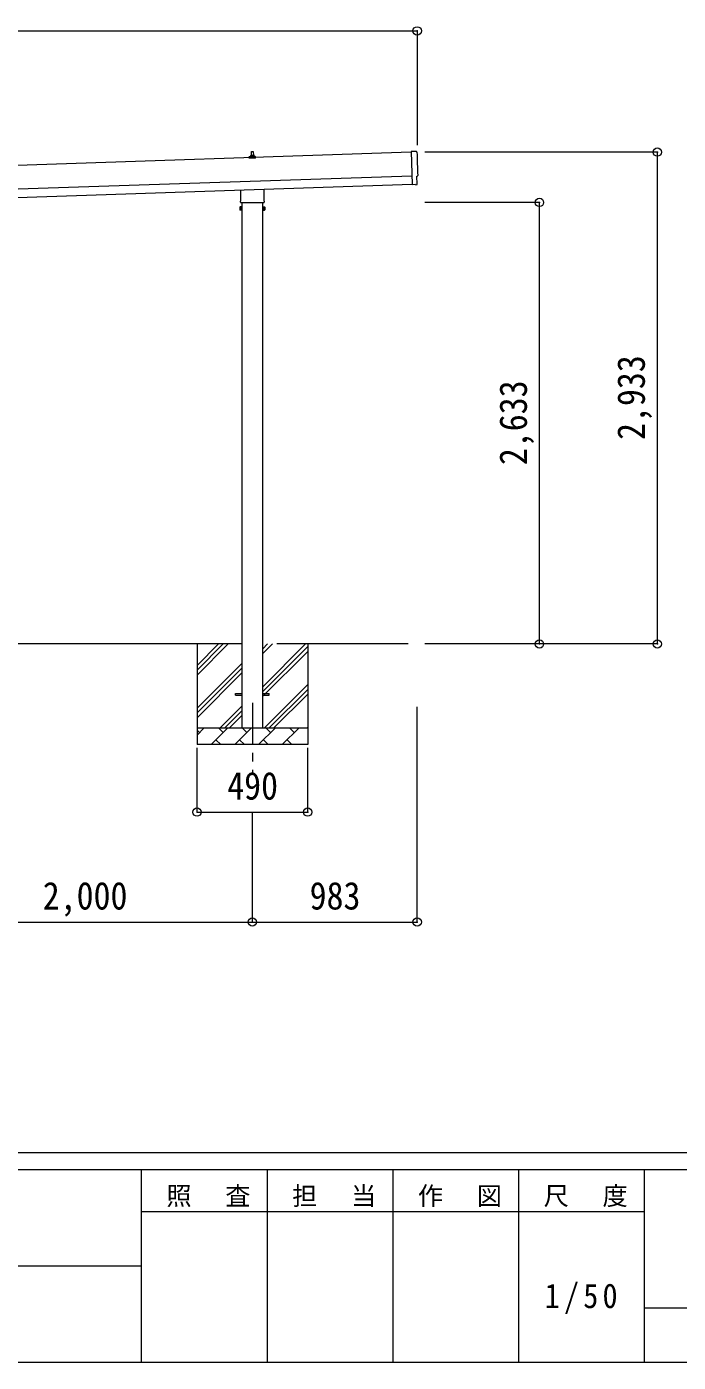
# Model space of a CAD drawing. Units: millimetres at full size, sheet at 1:50. Extents: x -14053 to 14053, y -9700 to 9700.
# Drawn here: x 3819 to 7705, y -9700 to -1736 of the extents above; entities that cross this region are included whole.
import ezdxf
from ezdxf.enums import TextEntityAlignment as Align

# ---------------------------------------------------------------- set-up
doc = ezdxf.new("R2010")
doc.units = ezdxf.units.MM
doc.header["$LTSCALE"] = 50
doc.header["$PDMODE"] = 32
doc.header["$PDSIZE"] = 50
doc.linetypes.add('CHAIN1', pattern=[8, 5, -1, 1, -1])
for name, color, linetype, lineweight in [('0-0_0', 7, 'Continuous', 9), ('0-4_OTH_LINE', 7, 'CHAIN1', 9), ('0-6_PARTS1', 6, 'Continuous', 9), ('0-8_TABLE1', 7, 'Continuous', 9), ('F-0', 7, 'Continuous', 9)]:
    doc.layers.add(name, color=color, linetype=linetype, lineweight=lineweight)
doc.styles.add('ＭＳ ゴシック', font='')
doc.styles.get('ＭＳ ゴシック').set_extended_font_data('MS Gothic')

msp = doc.modelspace()

# ---------------------------------------------------------------- linework, layer by layer
at = {"layer": '0-0_0'}
for p, q in [((5102.05, -5416.95), (3227.05, -5416.95)), ((4834.55, -5416.95), (4834.55, -6016.95)), ((4834.55, -5602), (5019.6, -5416.95)), ((4834.55, -5573.72), (4991.32, -5416.95)), ((4834.55, -5545.43), (4963.03, -5416.95)), ((5227.05, -5672.05), (5482.15, -5416.95)), ((5227.05, -5474.06), (5284.16, -5416.95)), ((5227.05, -5445.77), (5255.88, -5416.95)), ((5227.05, -5700.33), (5494.55, -5432.83)), ((5227.05, -5728.62), (5494.55, -5461.12)), ((6093.64, -5416.95), (5311.05, -5416.95)), ((5494.55, -5416.95), (5494.55, -6016.95)), ((4834.55, -5799.99), (5102.05, -5532.49)), ((4834.55, -5828.27), (5102.05, -5560.77)), ((4834.55, -5856.56), (5102.05, -5589.06)), ((5236.71, -5916.95), (5494.55, -5659.11)), ((5264.99, -5916.95), (5494.55, -5687.39)), ((5293.28, -5916.95), (5494.55, -5715.68)), ((4972.15, -5916.95), (5102.05, -5787.05)), ((5000.44, -5916.95), (5102.05, -5815.33)), ((5028.72, -5916.95), (5102.05, -5843.62)), ((4834.55, -5916.95), (5494.55, -5916.95)), ((4834.55, -5959.84), (4877.45, -5916.95)), ((4848.89, -5945.5), (4834.55, -5931.16)), ((4918.87, -6016.95), (5018.87, -5916.95)), ((4990.31, -5945.5), (4961.76, -5916.95)), ((5060.29, -6016.95), (5160.29, -5916.95)), ((5131.74, -5945.5), (5103.18, -5916.95)), ((5201.71, -6016.95), (5301.71, -5916.95)), ((5273.16, -5945.5), (5244.6, -5916.95)), ((5343.13, -6016.95), (5443.13, -5916.95)), ((5414.58, -5945.5), (5386.02, -5916.95)), ((5491.27, -5916.95), (5494.55, -5913.67)), ((5494.55, -6016.95), (4834.55, -6016.95)), ((4947.42, -5988.4), (4975.97, -6016.95)), ((5088.84, -5988.4), (5117.4, -6016.95)), ((5230.26, -5988.4), (5258.82, -6016.95)), ((5371.68, -5988.4), (5400.24, -6016.95))]:
    msp.add_line(p, q, dxfattribs=at)
at = {"layer": '0-4_OTH_LINE'}
msp.add_line((5164.55, -5766.95), (5164.55, -6184.45), dxfattribs=at)
at = {"layer": '0-6_PARTS1'}
for p, q in [((187.55, -1761.29), (6147.55, -1761.29)), ((6147.55, -1761.29), (6147.55, -2442.24)), ((7579.91, -2483.94), (6193.33, -2483.94)), ((7579.91, -5416.95), (7579.91, -2483.94)), ((6876.77, -2783.92), (6193.33, -2783.92)), ((6876.77, -5416.95), (6876.77, -2783.92)), ((6876.77, -5416.95), (6193.33, -5416.95)), ((7579.91, -5416.95), (6193.33, -5416.95)), ((6147.55, -7074.78), (6147.55, -5791.19)), ((4834.55, -6419.25), (4834.55, -6035.68)), ((5494.55, -6419.25), (5494.55, -6035.68)), ((4834.55, -6419.25), (5494.55, -6419.25)), ((5164.55, -7074.78), (5164.55, -6419.25)), ((3164.55, -7074.78), (5164.55, -7074.78)), ((5164.55, -7074.78), (6147.55, -7074.78))]:
    msp.add_line(p, q, dxfattribs=at)
for p in [(6147.55, -1761.29), (7579.91, -2483.94), (6876.77, -2783.92), (6876.77, -5416.95), (7579.91, -5416.95), (4834.55, -6419.25), (5494.55, -6419.25), (5164.55, -7074.78), (6147.55, -7074.78)]:
    msp.add_point(p, dxfattribs=at)
at = {"layer": '0-8_TABLE1', "color": 4}
for p, q in [((6111.92, -2485.34), (218.91, -2681.77)), ((5146.3, -2519.85), (5146.3, -2512.14)), ((5182.8, -2519.85), (5146.3, -2519.85)), ((5146.69, -2511.35), (5182.42, -2511.35)), ((5147.07, -2511.17), (5153.79, -2509.54)), ((5154.17, -2509.35), (5174.94, -2509.35)), ((5154.55, -2508.57), (5154.55, -2504.35)), ((5155.55, -2504.35), (5173.55, -2504.35)), ((5158.55, -2504.35), (5159.28, -2480.83)), ((5160.28, -2479.85), (5168.83, -2479.85)), ((5169.83, -2480.83), (5170.55, -2504.35)), ((5174.55, -2508.57), (5174.55, -2504.35)), ((5182.04, -2511.17), (5175.32, -2509.54)), ((5182.8, -2519.85), (5182.8, -2512.14)), ((223.57, -2821.69), (6116.58, -2625.26)), ((225.24, -2871.66), (6118.25, -2675.23)), ((5232.85, -2704.74), (5232.85, -2773.84)), ((6118.34, -2678), (6118.37, -2679)), ((6137.99, -2678.34), (6144.9, -2677.75)), ((5094.55, -2782.62), (5094.55, -2777.12)), ((5096.25, -2773.84), (5096.25, -2709.3)), ((5232.49, -2786.12), (5096.62, -2786.12)), ((5102.05, -2786.12), (5102.05, -5916.95)), ((5227.05, -5916.95), (5227.05, -2786.12)), ((5234.55, -2777.12), (5234.55, -2782.62)), ((5090.55, -2812.12), (5091.31, -2810.8)), ((5090.55, -2812.12), (5090.55, -2829.12)), ((5090.55, -2829.12), (5091.31, -2830.43)), ((5097.55, -2815.71), (5091.31, -2815.71)), ((5097.55, -2825.52), (5091.31, -2825.52)), ((5097.55, -2830.43), (5091.31, -2830.43)), ((5100.05, -2829.82), (5097.55, -2829.82)), ((5229.05, -2829.82), (5231.55, -2829.82)), ((5231.55, -2815.71), (5237.79, -2815.71)), ((5231.55, -2825.52), (5237.79, -2825.52)), ((5231.55, -2830.43), (5237.79, -2830.43)), ((5238.55, -2812.12), (5237.79, -2810.8)), ((5238.55, -2829.12), (5237.79, -2830.43)), ((5238.55, -2812.12), (5238.55, -2829.12)), ((5064.55, -5712.45), (5102.05, -5712.45)), ((5064.55, -5721.45), (5064.55, -5712.45)), ((5064.55, -5721.45), (5102.05, -5721.45)), ((5227.05, -5712.45), (5264.55, -5712.45)), ((5227.05, -5721.45), (5264.55, -5721.45)), ((5264.55, -5721.45), (5264.55, -5712.45))]:
    msp.add_line(p, q, dxfattribs=at)
for points in [[(6143.36, -2480.85), (6111.75, -2480.25), (6118.34, -2678)], [(6147.64, -2674.67), (6146.07, -2627.66), (6146.67, -2627.64)], [(6137.24, -2678.09), (6136.56, -2677.49), (6118.37, -2679)], [(5097.55, -2830.43), (5097.55, -2810.8), (5091.31, -2810.8)], [(5097.55, -2829.82), (5097.55, -2811.42), (5100.05, -2811.42)], [(5231.55, -2829.82), (5231.55, -2811.42), (5229.05, -2811.42)], [(5231.55, -2830.43), (5231.55, -2810.8), (5237.79, -2810.8)]]:
    msp.add_lwpolyline(points, dxfattribs=at)
for points in [[(5100.05, -2831.12), (5100.05, -2810.12), (5102.05, -2810.12), (5102.05, -2831.12)], [(5229.05, -2831.12), (5229.05, -2810.12), (5227.05, -2810.12), (5227.05, -2831.12)]]:
    msp.add_lwpolyline(points, close=True, dxfattribs=at)
for centre, radius, start, end in [((5147.3, -2512.14), 1, 103.62699, 180), ((5153.55, -2508.57), 1, 283.62699, 0), ((5158.64, -2504.99), 4.13, 90, 171.17633), ((5155.55, -2505.35), 1, 90, 180), ((5160.28, -2480.85), 1, 90, 178.60509), ((5167.89, -2504.35), 4.83, 133.60282, 180), ((5161.22, -2504.35), 4.83, 0, 46.39718), ((5168.83, -2480.85), 1, 1.39491, 90), ((5170.47, -2504.99), 4.13, 8.82367, 90), ((5173.55, -2505.35), 1, 0, 90), ((5175.55, -2508.57), 1, 180, 256.37301), ((5181.8, -2512.14), 1, 0, 76.37301), ((5098.55, -2777.12), 4, 125.09963, 180), ((5098.55, -2782.62), 4, 180, 194.47751), ((5098.55, -2782.62), 4, 194.47751, 241.04498), ((5230.55, -2782.62), 4, 298.95502, 345.52249), ((5230.55, -2777.12), 4, 0, 54.90037), ((5230.55, -2782.62), 4, 345.52249, 0), ((5094.9, -2813.26), 4.34, 145.61575, 214.38425), ((5106.79, -2820.62), 16.24, 162.41205, 197.58795), ((5094.9, -2827.98), 4.34, 145.61575, 214.38425), ((5222.31, -2820.62), 16.24, 342.41205, 17.58795), ((5234.21, -2813.26), 4.34, 325.61575, 34.38425), ((5234.21, -2827.98), 4.34, 325.61575, 34.38425)]:
    msp.add_arc(centre, radius, start, end, dxfattribs=at)
for centre, major_axis, ratio, start_param, end_param in [((6143.3, -2483.85), (3, 0.1), 0.99863, 6.2683889, 7.8016218), ((10908.86, -2395.46), (-4760.73, -158.69), 0.99863, 6.2683889, 6.2976778), ((6146.52, -2623.25), (4.4, 0.15), 0.99863, 4.712389, 6.2976778), ((6137.91, -2677.35), (0.75, -0.666), 0.9974, 4.712389, 5.5252311), ((6144.63, -2674.76), (2.25, -2), 0.9974, 5.5252311, 7.0411395)]:
    msp.add_ellipse(centre, major_axis=major_axis, ratio=ratio, start_param=start_param, end_param=end_param, dxfattribs=at)
at = {"layer": 'F-0', "color": 5, "lineweight": 5}
for p, q in [((-14053.43, -8450), (13346.57, -8450)), ((-14053.43, -8550), (8901.98, -8550)), ((4501.97, -8550), (4501.97, -9700)), ((5251.97, -8550), (5251.97, -9700)), ((6001.97, -8550), (6001.97, -9700)), ((6751.97, -8550), (6751.97, -9700)), ((7501.97, -8550), (7501.97, -9700)), ((4501.97, -8800), (7501.97, -8800)), ((-5748.03, -9125), (4501.97, -9125)), ((7501.97, -9375), (8901.98, -9375)), ((-14053.43, -9700), (13346.57, -9700))]:
    msp.add_line(p, q, dxfattribs=at)

# ---------------------------------------------------------------- texts
at = {"layer": '0-6_PARTS1', "color": 7, "style": 'ＭＳ ゴシック', "width": 0.9}
for s, p in [('2,933', (7554.91, -4200.44)), ('2,633', (6851.77, -4350.43))]:
    msp.add_text(s, height=165, rotation=90, dxfattribs=at).set_placement(p, align=Align.BOTTOM_LEFT)
for s, p in [('490', (5014.55, -6394.25)), ('2,000', (3914.55, -7049.78)), ('983', (5506.05, -7049.78))]:
    msp.add_text(s, height=165, dxfattribs=at).set_placement(p, align=Align.BOTTOM_LEFT)
at = {"layer": 'F-0', "attachment_point": 7, "style": 'ＭＳ ゴシック'}
for s, insert, char_height in [('\\T1.17;照\u3000査', (4651.98, -8775), 110), ('\\T1.17;担\u3000当', (5401.98, -8775), 110), ('\\T1.17;作\u3000図', (6151.97, -8775), 110), ('\\T1.17;尺\u3000度', (6901.98, -8775), 110), ('\\T1.28;\\W0.9;1/50', (6908.22, -9412.5), 146.6)]:
    msp.add_mtext(s, dxfattribs=dict(at, insert=insert, char_height=char_height))

doc.saveas('drawing.dxf')
